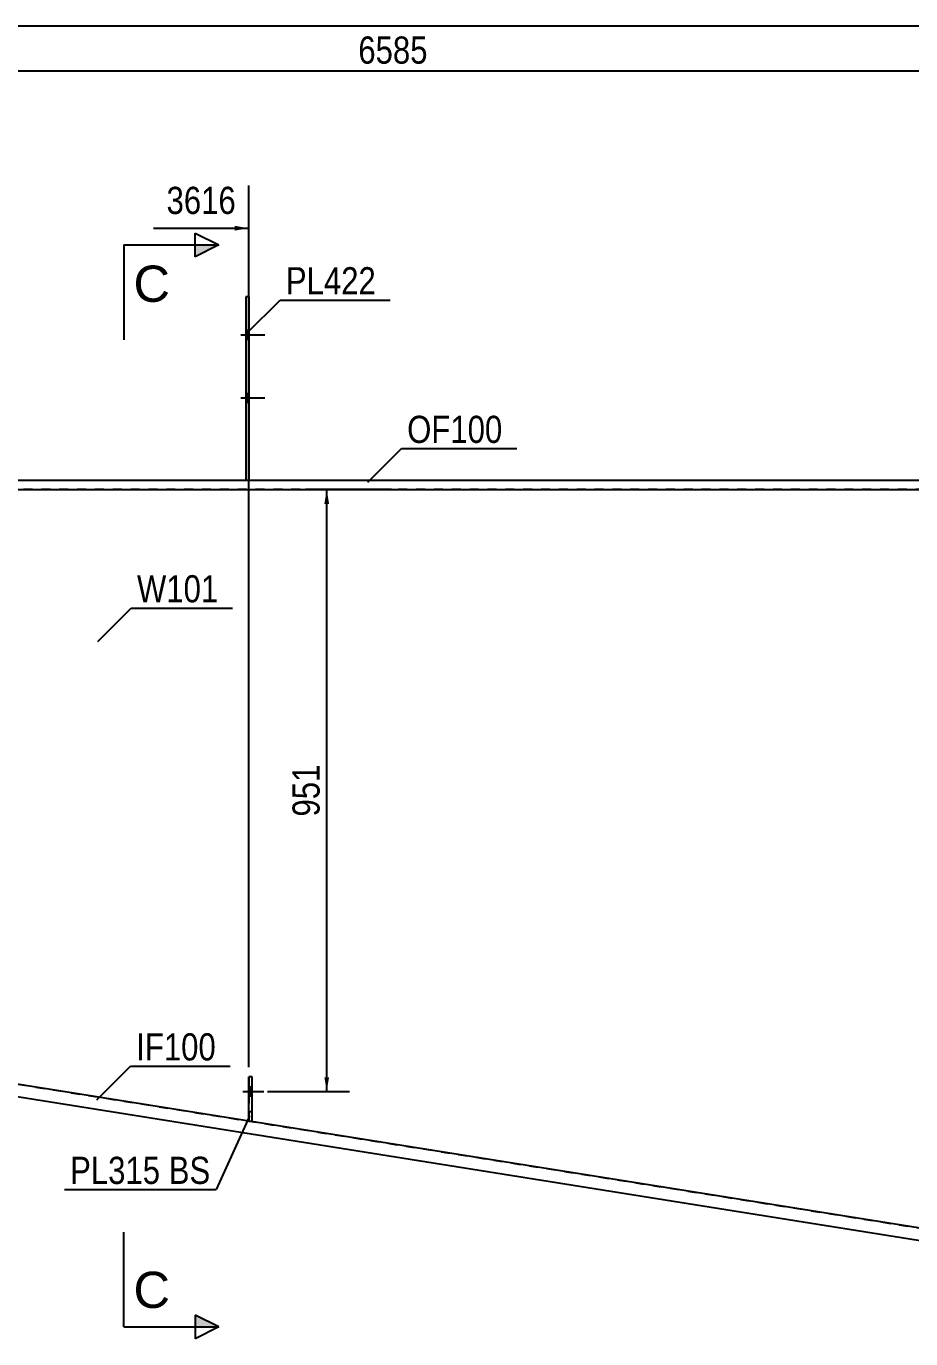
# Model space of a CAD drawing. Header units: millimetres. Extents: x -351 to 51, y -188 to 89.
# Drawn here: x -184.1 to -90.8, y -49.5 to 88.8 of the extents above; entities that cross this region are included whole.
import ezdxf

# ---------------------------------------------------------------- set-up
doc = ezdxf.new("R2010")
doc.units = ezdxf.units.MM
doc.linetypes.add('DXK_LINE_DOT1', pattern=[1.8814, 0.9407, -0.9407])
doc.linetypes.add('DXK_LINE_DOT2', pattern=[3.9198, 1.9599, -1.9599])
doc.styles.add('Arial', font='ARIAL.TTF', dxfattribs={"height": 0.2})
doc.styles.add('Arial Narrow', font='ARIALN.TTF', dxfattribs={"height": 0.2})

# ---------------------------------------------------------------- blocks, each defined once
blk = doc.blocks.new('Unknown-623466646-1210')
at = {"color": 5, "linetype": 'Continuous'}
blk.add_line((51.27, 88.83), (-348.73, 88.83), dxfattribs=at)
blk = doc.blocks.new('Part-623466646-2018 - 1948')
at = {"color": 2, "linetype": 'Continuous'}
blk.add_line((-201.64, 40), (-201.64, -20), dxfattribs=at)
at = {"color": 7, "linetype": 'DXK_LINE_DOT1'}
for p, q in [((-76.16, 40), (-201.64, 40)), ((-76.16, -40), (-76.16, 40)), ((-201.64, -20), (-76.16, -40))]:
    blk.add_line(p, q, dxfattribs=at)
blk = doc.blocks.new('Part-623466646-1991 - 1948')
at = {"color": 2, "linetype": 'Continuous'}
for p, q in [((-191, 41), (23.69, 41)), ((-191, 41), (-191, 40)), ((23.69, 41), (23.69, 40)), ((-191, 40), (23.69, 40))]:
    blk.add_line(p, q, dxfattribs=at)
blk = doc.blocks.new('Part-623466646-2028 - 1948')
at = {"color": 2, "linetype": 'Continuous'}
for p, q in [((-201.64, -20), (-201.85, -21.32)), ((-76.16, -40), (-201.64, -20)), ((-76.37, -41.32), (-201.85, -21.32)), ((-76.16, -40), (-76.37, -41.32))]:
    blk.add_line(p, q, dxfattribs=at)
blk = doc.blocks.new('Part-623466646-2288 - 1948')
at = {"color": 2, "linetype": 'Continuous'}
for p, q in [((-160.58, 60.33), (-160.91, 60.33)), ((-160.91, 60.33), (-160.91, 41)), ((-160.58, 60.33), (-160.58, 41))]:
    blk.add_line(p, q, dxfattribs=at)
at = {"color": 7, "linetype": 'DXK_LINE_DOT1'}
blk.add_line((-160.91, 41), (-160.58, 41), dxfattribs=at)
blk = doc.blocks.new('Part-623466646-2364 - 1948')
at = {"color": 2, "linetype": 'Continuous'}
for p, q in [((-160.58, -26.54), (-160.58, -21.88)), ((-160.25, -21.88), (-160.58, -21.88)), ((-160.25, -26.55), (-160.25, -21.88)), ((-160.54, -26.55), (-160.25, -26.55))]:
    blk.add_line(p, q, dxfattribs=at)
at = {"color": 7, "linetype": 'DXK_LINE_DOT1'}
for p, q in [((-160.58, -25.55), (-160.25, -25.55)), ((-160.58, -26.55), (-160.58, -26.54)), ((-160.58, -26.55), (-160.54, -26.55))]:
    blk.add_line(p, q, dxfattribs=at)
blk = doc.blocks.new('Part-623466646-2386 - 1948')
at = {"color": 7, "linetype": 'DXK_LINE_DOT1'}
for p, q in [((-160.58, -21.88), (-160.58, -26.55)), ((-160.25, -21.88), (-160.58, -21.88)), ((-160.25, -26.55), (-160.25, -21.88)), ((-160.54, -26.55), (-160.25, -26.55))]:
    blk.add_line(p, q, dxfattribs=at)
blk = doc.blocks.new('Bolt-623466646-2634 - 1948')
at = {"linetype": 'Continuous'}
for points in [[(-160.58, 55.87), (-160.58, 56.8), (-160.91, 56.8), (-160.91, 55.87)], [(-160.58, 55.87), (-160.58, 56.8), (-160.91, 56.8), (-160.91, 55.87)], [(-160.58, 49.2), (-160.58, 50.13), (-160.91, 50.13), (-160.91, 49.2)], [(-160.58, 49.2), (-160.58, 50.13), (-160.91, 50.13), (-160.91, 49.2)]]:
    blk.add_hatch(color=3, dxfattribs=at).paths.add_polyline_path(points)
at = {"color": 3, "linetype": 'Continuous'}
for p, q in [((-160.91, 56.8), (-160.58, 56.8)), ((-160.91, 56.8), (-160.58, 56.8)), ((-161.45, 56.33), (-158.91, 56.33)), ((-161.45, 56.33), (-158.91, 56.33)), ((-160.91, 55.87), (-160.58, 55.87)), ((-160.91, 55.87), (-160.58, 55.87)), ((-160.91, 50.13), (-160.58, 50.13)), ((-160.91, 50.13), (-160.58, 50.13)), ((-161.45, 49.67), (-158.91, 49.67)), ((-161.45, 49.67), (-158.91, 49.67)), ((-160.91, 49.2), (-160.58, 49.2)), ((-160.91, 49.2), (-160.58, 49.2))]:
    blk.add_line(p, q, dxfattribs=at)
blk = doc.blocks.new('Bolt-623466646-2639 - 1948')
at = {"linetype": 'Continuous'}
blk.add_hatch(color=3, dxfattribs=at).paths.add_polyline_path([(-160.25, -23.88), (-160.25, -22.95), (-160.58, -22.95), (-160.58, -23.88)])
at = {"color": 3, "linetype": 'Continuous'}
for p, q in [((-161.21, -23.42), (-159.01, -23.42)), ((-160.58, -22.95), (-160.25, -22.95)), ((-160.58, -23.88), (-160.25, -23.88))]:
    blk.add_line(p, q, dxfattribs=at)
blk = doc.blocks.new('Bolt-623466646-2640 - 1948')
at = {"color": 3, "linetype": 'DXK_LINE_DOT2'}
for p, q in [((-161.21, -23.42), (-159.01, -23.42)), ((-160.58, -22.95), (-160.25, -22.95)), ((-160.58, -23.88), (-160.25, -23.88))]:
    blk.add_line(p, q, dxfattribs=at)
blk = doc.blocks.new('StraightDimension-623466646-3194 - 1948')
at = {"color": 7, "linetype": 'Continuous'}
blk.add_line((-326.82, 84.14), (36.03, 84.14), dxfattribs=at)
at = {"color": 0}
blk.add_wipeout([(-141.14, 84.29), (-141.14, 88.49), (-149.65, 88.49), (-149.65, 84.29)], dxfattribs=at)
at = {"color": 3, "style": 'Arial Narrow'}
blk.add_text('6585', height=2.863, dxfattribs=at).set_placement((-149.05, 84.89))
blk = doc.blocks.new('StraightDimension-623466646-8250 - 1948')
at = {"linetype": 'Continuous'}
for points in [[(-152.63, 38.5), (-152.38, 40), (-152.13, 38.5)], [(-152.13, -21.92), (-152.38, -23.42), (-152.63, -21.92)]]:
    blk.add_hatch(color=7, dxfattribs=at).paths.add_polyline_path(points)
at = {"color": 7, "linetype": 'Continuous'}
for p, q in [((-145.55, 40), (-154.63, 40)), ((-152.38, -23.42), (-152.38, 40)), ((-158.63, -23.42), (-149.98, -23.42))]:
    blk.add_line(p, q, dxfattribs=at)
at = {"color": 0}
blk.add_wipeout([(-152.53, 11.63), (-156.73, 11.63), (-156.73, 4.95), (-152.53, 4.95)], dxfattribs=at)
at = {"color": 3, "style": 'Arial Narrow'}
blk.add_text('951', height=2.863, rotation=90.0002, dxfattribs=at).set_placement((-153.13, 5.55))
blk = doc.blocks.new('StraightDimension-623466646-11162 - 1948')
at = {"linetype": 'Continuous'}
blk.add_hatch(color=7, dxfattribs=at).paths.add_polyline_path([(-162.08, 67.8), (-160.58, 67.55), (-162.08, 67.3)])
at = {"color": 7, "linetype": 'Continuous'}
for p, q in [((-160.58, -20.88), (-160.58, 72.05)), ((-170.64, 67.55), (-160.58, 67.55))]:
    blk.add_line(p, q, dxfattribs=at)
at = {"color": 0}
blk.add_wipeout([(-161.35, 68.45), (-161.35, 72.65), (-169.87, 72.65), (-169.87, 68.45)], dxfattribs=at)
at = {"color": 3, "style": 'Arial Narrow'}
blk.add_text('3616', height=2.863, dxfattribs=at).set_placement((-169.27, 69.05))
blk = doc.blocks.new('Mark-623466646-1987 - 1948')
at = {"color": 0}
blk.add_wipeout([(-133.85, 44.92), (-133.85, 47.92), (-143.9, 47.92), (-143.9, 44.92)], dxfattribs=at)
blk.add_wipeout([(-133.85, 44.92), (-133.85, 47.92), (-143.9, 47.92), (-143.9, 44.92)], dxfattribs=at)
at = {"color": 7, "linetype": 'Continuous'}
for p, q in [((-148.04, 40.78), (-144.5, 44.32)), ((-144.5, 44.32), (-132.35, 44.32))]:
    blk.add_line(p, q, dxfattribs=at)
at = {"color": 3, "style": 'Arial Narrow'}
blk.add_text('OF100', height=2.863, dxfattribs=at).set_placement((-143.9, 44.92))
blk = doc.blocks.new('Mark-623466646-2014 - 1948')
at = {"color": 0}
blk.add_wipeout([(-163.8, 28.12), (-163.8, 31.12), (-172.39, 31.12), (-172.39, 28.12)], dxfattribs=at)
blk.add_wipeout([(-163.8, 28.12), (-163.8, 31.12), (-172.39, 31.12), (-172.39, 28.12)], dxfattribs=at)
at = {"color": 7, "linetype": 'Continuous'}
for p, q in [((-176.53, 23.98), (-172.99, 27.52)), ((-172.99, 27.52), (-162.3, 27.52))]:
    blk.add_line(p, q, dxfattribs=at)
at = {"color": 3, "style": 'Arial Narrow'}
blk.add_text('W101', height=2.863, dxfattribs=at).set_placement((-172.39, 28.12))
blk = doc.blocks.new('Mark-623466646-2024 - 1948')
at = {"color": 0}
blk.add_wipeout([(-164.06, -20.16), (-164.06, -17.16), (-172.47, -17.16), (-172.47, -20.16)], dxfattribs=at)
blk.add_wipeout([(-164.06, -20.16), (-164.06, -17.16), (-172.47, -17.16), (-172.47, -20.16)], dxfattribs=at)
at = {"color": 7, "linetype": 'Continuous'}
for p, q in [((-176.61, -24.3), (-173.07, -20.76)), ((-173.07, -20.76), (-162.56, -20.76))]:
    blk.add_line(p, q, dxfattribs=at)
at = {"color": 3, "style": 'Arial Narrow'}
blk.add_text('IF100', height=2.863, dxfattribs=at).set_placement((-172.47, -20.16))
blk = doc.blocks.new('Mark-623466646-2284 - 1948')
at = {"color": 0}
blk.add_wipeout([(-147.19, 60.58), (-147.19, 63.58), (-156.69, 63.58), (-156.69, 60.58)], dxfattribs=at)
blk.add_wipeout([(-147.19, 60.58), (-147.19, 63.58), (-156.69, 63.58), (-156.69, 60.58)], dxfattribs=at)
at = {"color": 7, "linetype": 'Continuous'}
for p, q in [((-160.83, 56.45), (-157.29, 59.98)), ((-157.29, 59.98), (-145.69, 59.98))]:
    blk.add_line(p, q, dxfattribs=at)
at = {"color": 3, "style": 'Arial Narrow'}
blk.add_text('PL422', height=2.863, dxfattribs=at).set_placement((-156.69, 60.58))
blk = doc.blocks.new('SectionMark-623466646-3414 - 1948')
at = {"linetype": 'Continuous'}
for points in [[(-166.26, 64.54), (-166.26, 65.79), (-163.76, 65.79)], [(-166.26, -48.24), (-166.26, -46.99), (-163.76, -48.24)]]:
    blk.add_hatch(color=30, dxfattribs=at).paths.add_polyline_path(points)
at = {"color": 30, "linetype": 'Continuous'}
for p, q in [((-166.26, 64.54), (-166.26, 67.04)), ((-166.26, 67.04), (-163.76, 65.79)), ((-173.76, 65.79), (-173.76, 55.79)), ((-173.76, 65.79), (-163.76, 65.79)), ((-163.76, 65.79), (-166.26, 64.54)), ((-173.76, -48.24), (-173.76, -38.24)), ((-163.76, -48.24), (-166.26, -46.99)), ((-166.26, -46.99), (-166.26, -49.49)), ((-173.76, -48.24), (-163.76, -48.24)), ((-163.76, -48.24), (-166.26, -49.49))]:
    blk.add_line(p, q, dxfattribs=at)
at = {"color": 0, "linetype": 'Continuous'}
for points in [[(-168.91, 59.79), (-168.91, 63.79), (-172.76, 63.79), (-172.76, 59.79)], [(-168.91, -46.24), (-168.91, -42.24), (-172.76, -42.24), (-172.76, -46.24)]]:
    blk.add_wipeout(points, dxfattribs=at)
at = {"color": 96, "linetype": 'Continuous', "style": 'Arial'}
for p in [(-172.76, 59.79), (-172.76, -46.24)]:
    blk.add_text('C', height=3.82, dxfattribs=at).set_placement(p)
blk = doc.blocks.new('MarkSet-623466646-3587 - 1948')
at = {"color": 0}
for points in [[(-169.94, -33.17), (-169.94, -30.17), (-179.44, -30.17), (-179.44, -33.17)], [(-164.65, -33.17), (-164.65, -30.17), (-169.04, -30.17), (-169.04, -33.17)]]:
    blk.add_wipeout(points, dxfattribs=at)
for points in [[(-169.94, -33.17), (-169.94, -30.17), (-179.44, -30.17), (-179.44, -33.17)], [(-164.65, -33.17), (-164.65, -30.17), (-169.04, -30.17), (-169.04, -33.17)]]:
    blk.add_wipeout(points, dxfattribs=at)
at = {"color": 7, "linetype": 'Continuous'}
for p in [(-160.52, -26.04), (-180.04, -33.77)]:
    blk.add_line(p, (-164.05, -33.77), dxfattribs=at)
at = {"color": 3, "style": 'Arial Narrow'}
for s, p in [('PL315', (-179.44, -33.17)), ('BS', (-169.04, -33.17))]:
    blk.add_text(s, height=2.863, dxfattribs=at).set_placement(p)

msp = doc.modelspace()

# ---------------------------------------------------------------- block references
for name in ['Unknown-623466646-1210', 'Part-623466646-2288 - 1948', 'Bolt-623466646-2634 - 1948', 'Part-623466646-1991 - 1948', 'Part-623466646-2018 - 1948', 'Part-623466646-2028 - 1948', 'Part-623466646-2364 - 1948', 'Part-623466646-2386 - 1948', 'Bolt-623466646-2639 - 1948', 'Bolt-623466646-2640 - 1948']:
    msp.add_blockref(name, (0, 0))

# ---------------------------------------------------------------- next in the draw order: block references
msp.add_blockref('StraightDimension-623466646-3194 - 1948', (0, 0))

# ---------------------------------------------------------------- next in the draw order: block references
for name in ['StraightDimension-623466646-11162 - 1948', 'Mark-623466646-1987 - 1948', 'StraightDimension-623466646-8250 - 1948']:
    msp.add_blockref(name, (0, 0))

# ---------------------------------------------------------------- next in the draw order: block references
for name in ['Mark-623466646-2284 - 1948', 'Mark-623466646-2014 - 1948', 'Mark-623466646-2024 - 1948']:
    msp.add_blockref(name, (0, 0))

# ---------------------------------------------------------------- next in the draw order: block references
msp.add_blockref('SectionMark-623466646-3414 - 1948', (0, 0))

# ---------------------------------------------------------------- next in the draw order: block references
msp.add_blockref('MarkSet-623466646-3587 - 1948', (0, 0))

doc.saveas('drawing.dxf')
